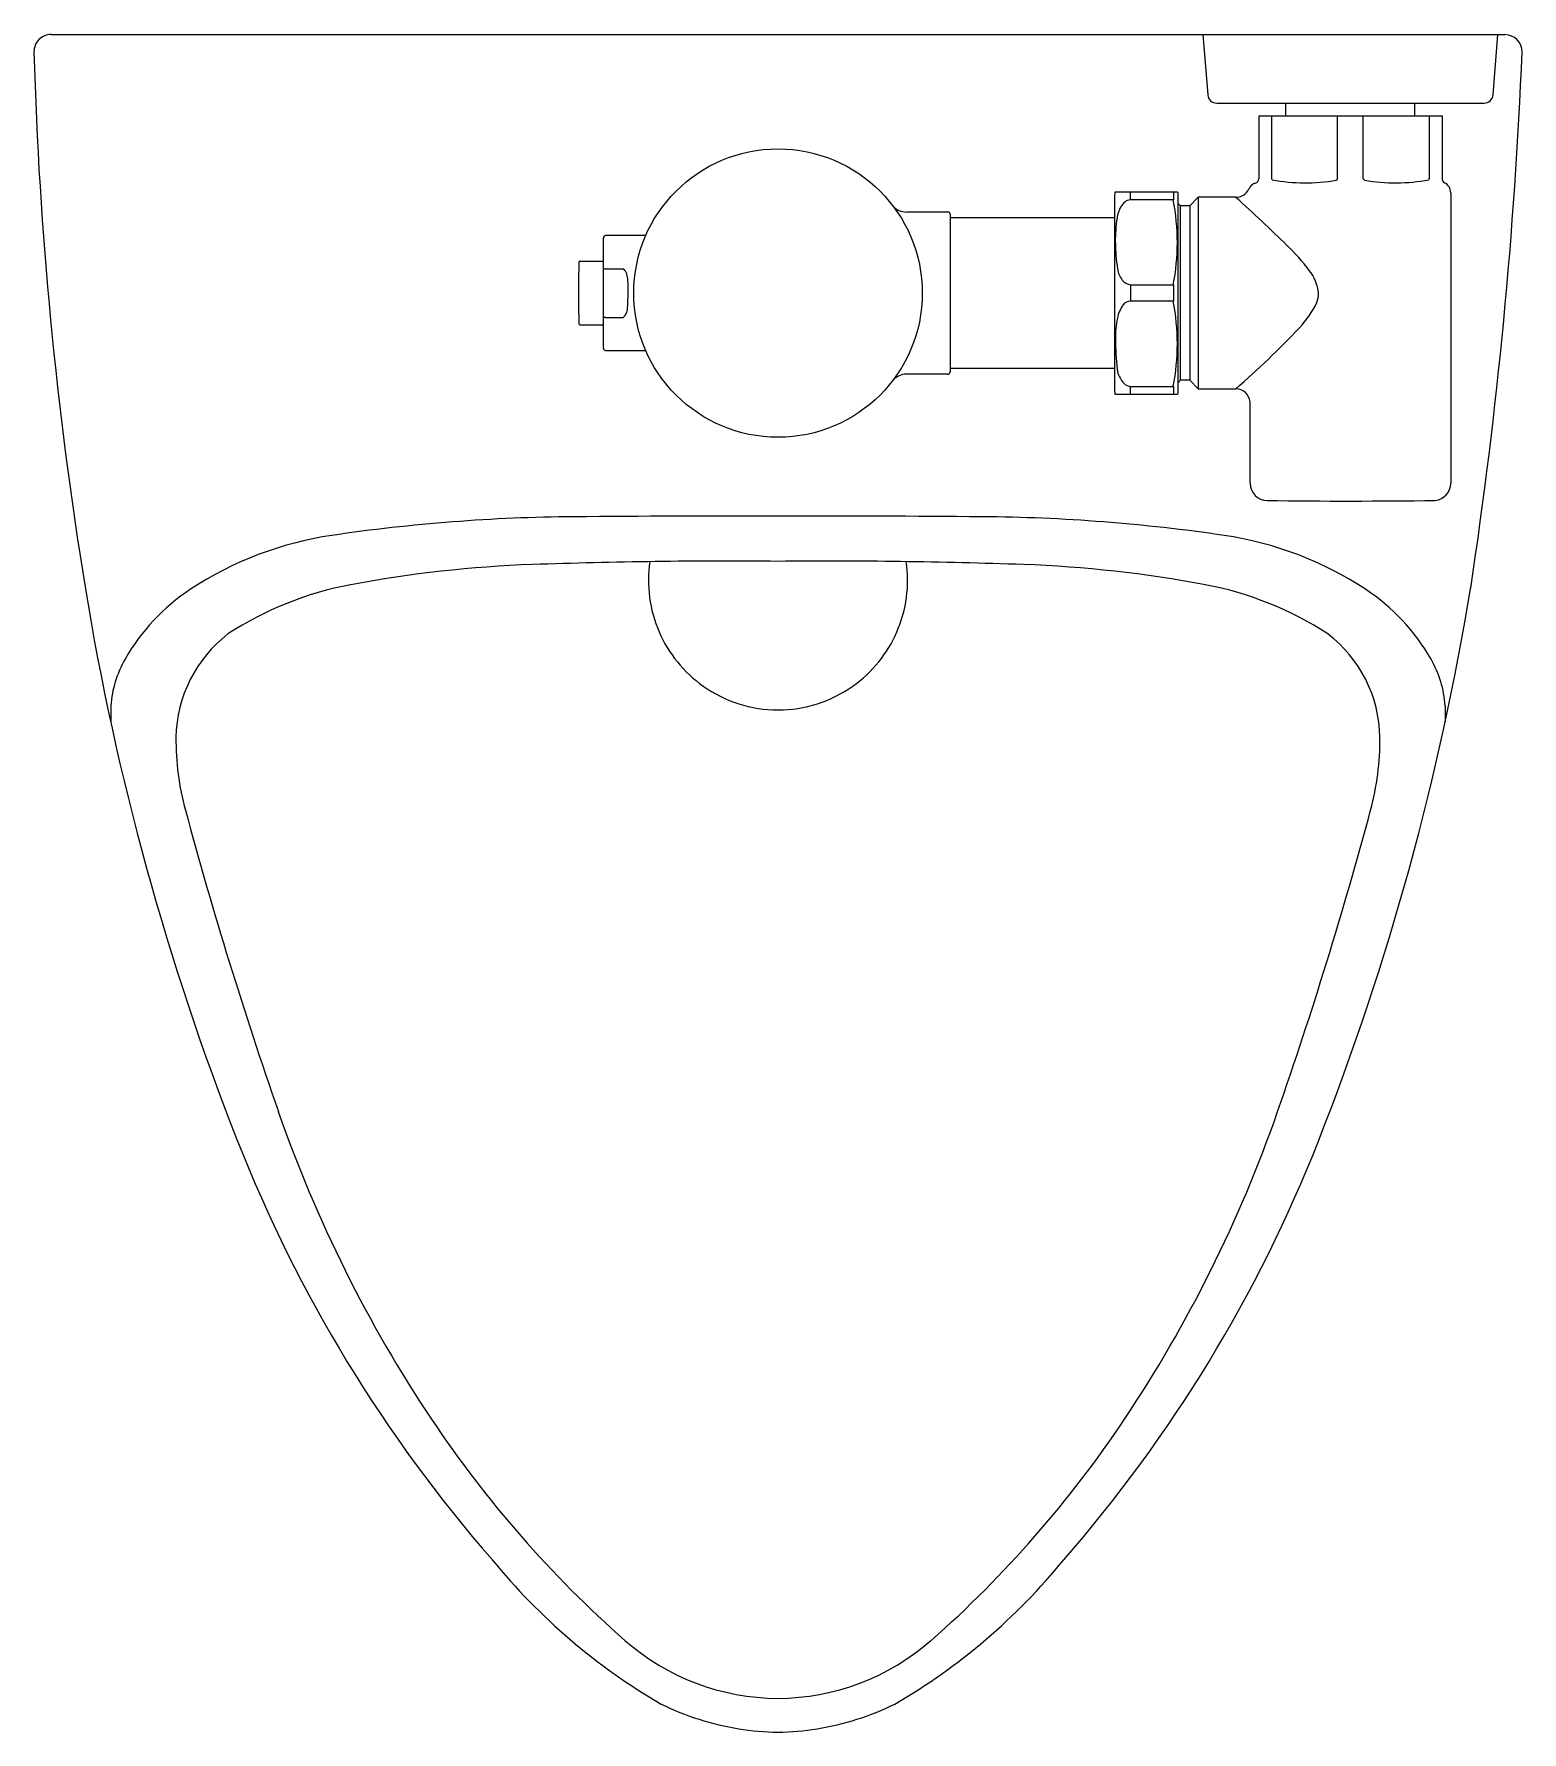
# Model space of a CAD drawing. Header units: inches. Extents: x 2574.3 to 2587.3, y 191.9 to 206.8.
import ezdxf

# ---------------------------------------------------------------- set-up
doc = ezdxf.new("R2010")
doc.units = ezdxf.units.IN
doc.header["$LTSCALE"] = 0.64311
doc.header["$MEASUREMENT"] = 0
doc.layers.get('0').update_dxf_attribs({"color": 255, "linetype": 'CONTINUOUS'})
doc.layers.get('Defpoints').update_dxf_attribs({"linetype": 'CONTINUOUS'})
doc.styles.get("Standard").update_dxf_attribs({"font": 'txt', "width": 0.8})

msp = doc.modelspace()

# ---------------------------------------------------------------- linework, layer by layer
for p, q in [((2574.483, 206.745), (2587.181, 206.745)), ((2584.544, 206.745), (2584.586, 206.22)), ((2587.078, 206.22), (2587.119, 206.745)), ((2584.664, 206.147), (2586.999, 206.147)), ((2585.269, 206.037), (2585.269, 206.147)), ((2586.395, 206.037), (2586.395, 206.147)), ((2585.031, 206.037), (2586.633, 206.037)), ((2585.031, 206.037), (2585.031, 205.486)), ((2585.143, 206.037), (2585.143, 205.486)), ((2585.719, 205.486), (2585.719, 206.037)), ((2585.944, 205.486), (2585.944, 206.037)), ((2586.521, 206.037), (2586.521, 205.486)), ((2586.633, 206.037), (2586.633, 205.486)), ((2583.778, 205.373), (2584.32, 205.373)), ((2583.91, 205.301), (2583.91, 205.373)), ((2584.285, 205.373), (2584.285, 205.301)), ((2584.32, 205.373), (2584.324, 205.362)), ((2584.324, 205.362), (2584.324, 203.612)), ((2586.708, 205.363), (2586.708, 202.825)), ((2583.773, 203.64), (2583.773, 205.333)), ((2584.285, 205.301), (2583.91, 205.301)), ((2584.349, 205.249), (2584.324, 205.274)), ((2584.428, 205.249), (2584.349, 205.249)), ((2584.349, 203.725), (2584.349, 205.249)), ((2584.503, 205.324), (2584.428, 205.249)), ((2584.428, 205.249), (2584.428, 203.725)), ((2584.831, 205.324), (2584.503, 205.324)), ((2584.503, 205.324), (2584.503, 203.65)), ((2581.954, 205.196), (2582.316, 205.196)), ((2582.336, 205.176), (2582.336, 203.798)), ((2583.773, 205.144), (2582.336, 205.144)), ((2579.306, 204.969), (2579.306, 204.005)), ((2579.676, 204.989), (2579.326, 204.989)), ((2579.306, 204.764), (2579.1, 204.764)), ((2579.326, 204.698), (2579.483, 204.698)), ((2583.91, 204.558), (2584.285, 204.558)), ((2583.91, 204.558), (2583.91, 204.416)), ((2584.285, 204.558), (2584.285, 204.416)), ((2584.285, 204.416), (2583.91, 204.416)), ((2579.1, 204.209), (2579.306, 204.209)), ((2579.326, 204.275), (2579.483, 204.275)), ((2579.326, 203.985), (2579.676, 203.985)), ((2582.316, 203.778), (2581.954, 203.778)), ((2583.773, 203.829), (2582.336, 203.829)), ((2584.349, 203.725), (2584.324, 203.7)), ((2584.428, 203.725), (2584.349, 203.725)), ((2584.428, 203.725), (2584.503, 203.65)), ((2584.32, 203.601), (2583.778, 203.601)), ((2583.91, 203.601), (2583.91, 203.672)), ((2583.91, 203.672), (2584.285, 203.672)), ((2584.285, 203.672), (2584.285, 203.601)), ((2584.324, 203.612), (2584.32, 203.601)), ((2584.503, 203.65), (2584.831, 203.65)), ((2584.956, 202.825), (2584.956, 203.537)), ((2575.004, 200.881), (2575.004, 200.74)), ((2586.66, 200.881), (2586.66, 200.74))]:
    msp.add_line(p, q)
msp.add_circle((2580.832, 204.487), 1.26)
for centre, radius, start, end in [((2574.483, 206.596), 0.15, 89.9542, 180.1101), ((2587.181, 206.595), 0.15, 0.0456, 89.9807), ((2609.57, 207.605), 35.252, 181.6416, 189.2804), ((2544.095, 208.374), 43.273, 351.4086, 357.645), ((2584.664, 206.226), 0.0787, 184.5148, 270), ((2586.999, 206.226), 0.0787, 270, 355.486), ((2583.91, 205.333), 0.138, 163.3986, 180), ((2584.831, 205.449), 0.125, 269.9999, 335.1359), ((2585.033, 205.355), 0.0984, 107.8694, 155.1359), ((2584.991, 205.486), 0.0394, 287.8694, 0), ((2585.152, 205.486), 0.00862, 180, 238.9935), ((2585.438, 206.99), 1.54, 259.1282, 280.1297), ((2585.693, 205.501), 0.0309, 300.2645, 329.5619), ((2585.971, 205.501), 0.0309, 210.4381, 239.7355), ((2586.226, 206.99), 1.54, 259.8703, 280.8718), ((2586.512, 205.486), 0.00862, 301.0065, 360), ((2586.672, 205.486), 0.0394, 180, 242.3462), ((2586.608, 205.362), 0.1, 0.6296, 62.3462), ((2581.954, 205.354), 0.159, 221.0468, 269.9148), ((2584.063, 205.107), 0.272, 151.1855, 171.7577), ((2583.973, 205.156), 0.169, 131.8377, 151.1855), ((2583.91, 205.226), 0.0751, 90, 131.8377), ((2582.356, 204.93), 1.964, 349.0939, 10.9061), ((2575.511, 194.951), 13.944, 45.5275, 48.0602), ((2582.316, 205.176), 0.0197, 0.0225, 90.0012), ((2585.292, 204.928), 1.514, 171.7577, 179.9499), ((2579.326, 204.969), 0.0197, 90, 180.0027), ((2585.18, 204.929), 1.401, 179.9499, 189.4745), ((2589.387, 204.487), 10.298, 178.4981, 181.5019), ((2579.1, 204.757), 0.00787, 90, 178.4286), ((2583.79, 203.384), 2.127, 37.722, 45.5275), ((2579.315, 204.686), 0.0106, 110.9121, 149.6685), ((2579.326, 204.659), 0.0395, 89.6745, 110.9121), ((2579.201, 204.464), 0.367, 34.5776, 39.6472), ((2579.436, 204.63), 0.0797, 15.3943, 32.4454), ((2579.284, 204.588), 0.237, 2.819, 15.3943), ((2584.023, 204.736), 0.229, 189.4745, 216.3109), ((2585.153, 204.438), 0.404, 6.948, 37.722), ((2576.773, 204.526), 2.75, 356.1385, 359.1817), ((2577.749, 204.512), 1.774, 359.1817, 2.819), ((2583.923, 204.662), 0.104, 216.3109, 263.1137), ((2585.318, 204.489), 0.236, 338.7564, 359.4612), ((2579.408, 204.357), 0.11, 329.767, 351.7502), ((2584.07, 204.216), 0.279, 142.744, 169.0588), ((2583.91, 204.337), 0.0789, 90, 142.744), ((2582.356, 204.044), 1.964, 349.0939, 10.9061), ((2584.748, 204.787), 0.878, 316.6723, 334.13), ((2579.1, 204.217), 0.00787, 181.5714, 270), ((2579.326, 204.312), 0.0364, 237.4861, 270.1847), ((2579.196, 204.514), 0.373, 320.3958, 325.3787), ((2584.724, 204.089), 0.945, 169.0588, 180.4474), ((2579.68, 209.566), 7.844, 311.0413, 316.6723), ((2586.125, 204.1), 2.346, 180.4474, 186.7757), ((2579.326, 204.005), 0.0197, 179.9973, 270), ((2581.954, 203.62), 0.158, 90, 138.6853), ((2582.316, 203.798), 0.0197, 270, 0.0003), ((2584.015, 203.85), 0.222, 186.7757, 223.7426), ((2583.91, 203.64), 0.138, 180, 196.6015), ((2583.911, 203.749), 0.0769, 223.7426, 269.8867), ((2584.83, 203.524), 0.126, 5.7612, 89.8173), ((2585.106, 202.825), 0.15, 180, 269.3054), ((2586.558, 202.825), 0.15, 275.5076, 0.0585), ((2579.165, 187.263), 15.27, 90.4362, 98.4035), ((2580.521, 9.211), 193.327, 89.90788, 90.4362), ((2581.143, 9.211), 193.327, 89.5638, 90.09212), ((2582.498, 187.263), 15.27, 81.5965, 89.5638), ((2585.812, 259.377), 56.707, 269.2849, 270.7683), ((2577.38, 199.347), 3.055, 98.4035, 123.3511), ((2584.283, 199.347), 3.055, 56.6489, 81.5965), ((2579.073, 191.42), 10.702, 92.0587, 100.6268), ((2580.372, 155.269), 46.876, 89.4381, 92.0587), ((2580.832, 201.977), 1.132, 171.6978, 203.419), ((2581.291, 155.269), 46.876, 87.9413, 90.5619), ((2580.832, 201.977), 1.132, 336.581, 8.3022), ((2582.591, 191.42), 10.702, 79.3732, 87.9413), ((2577.645, 199.026), 2.963, 100.6268, 123.0887), ((2584.018, 199.026), 2.963, 56.9113, 79.3732), ((2598.125, 205.734), 23.655, 189.2776, 201.4664), ((2576.686, 200.402), 1.792, 123.3511, 150.367), ((2563.538, 205.734), 23.655, 338.5336, 350.7224), ((2584.978, 200.402), 1.792, 29.633, 56.6489), ((2576.736, 200.586), 1.163, 127.522, 179.0132), ((2580.832, 201.977), 1.132, 203.419, 234.6642), ((2580.832, 201.977), 1.132, 305.3358, 336.581), ((2584.927, 200.586), 1.163, 0.9868, 52.478), ((2575.974, 200.807), 0.973, 150.367, 175.6277), ((2585.69, 200.807), 0.973, 4.361, 29.6353), ((2580.832, 201.977), 1.132, 234.6642, 270.002), ((2580.832, 201.977), 1.132, 269.9983, 305.3358), ((2577.967, 200.591), 2.394, 179.6338, 195.0919), ((2583.696, 200.591), 2.394, 344.9081, 0.3662), ((2612.918, 210.016), 38.593, 195.0919, 199.1826), ((2548.746, 210.016), 38.593, 340.8174, 344.9081), ((2587.67, 201.232), 11.861, 199.1801, 213.7266), ((2573.993, 201.232), 11.861, 326.2734, 340.8199), ((2587.772, 201.662), 12.529, 201.4644, 221.1425), ((2573.892, 201.662), 12.529, 318.8575, 338.5356), ((2586.074, 200.167), 9.942, 213.7308, 228.5668), ((2575.59, 200.167), 9.942, 311.4332, 326.2692), ((2582.539, 196.843), 5.421, 219.1736, 239.7854), ((2579.125, 196.843), 5.421, 300.2146, 320.8264), ((2580.84, 194.251), 2.043, 228.825, 269.7665), ((2580.823, 194.251), 2.043, 270.2335, 311.175), ((2580.859, 194.282), 2.368, 243.732, 261.0311), ((2580.805, 194.282), 2.368, 278.9689, 296.268), ((2580.852, 194.174), 2.261, 260.7661, 269.4799), ((2580.811, 194.174), 2.261, 270.5201, 279.2339)]:
    msp.add_arc(centre, radius, start, end)

# ---------------------------------------------------------------- texts
at = {"layer": 'Defpoints'}
for tag, p, s in [('MODELNUMBER', (2580.833, 206.75), 'K-PR20713-T2D'), ('TRADENAME', (2580.833, 206.748), ''), ('PRODUCT', (2580.833, 206.747), 'URINAL')]:
    msp.add_attdef(tag, p, s, height=0.001, dxfattribs=at)

doc.saveas('drawing.dxf')
